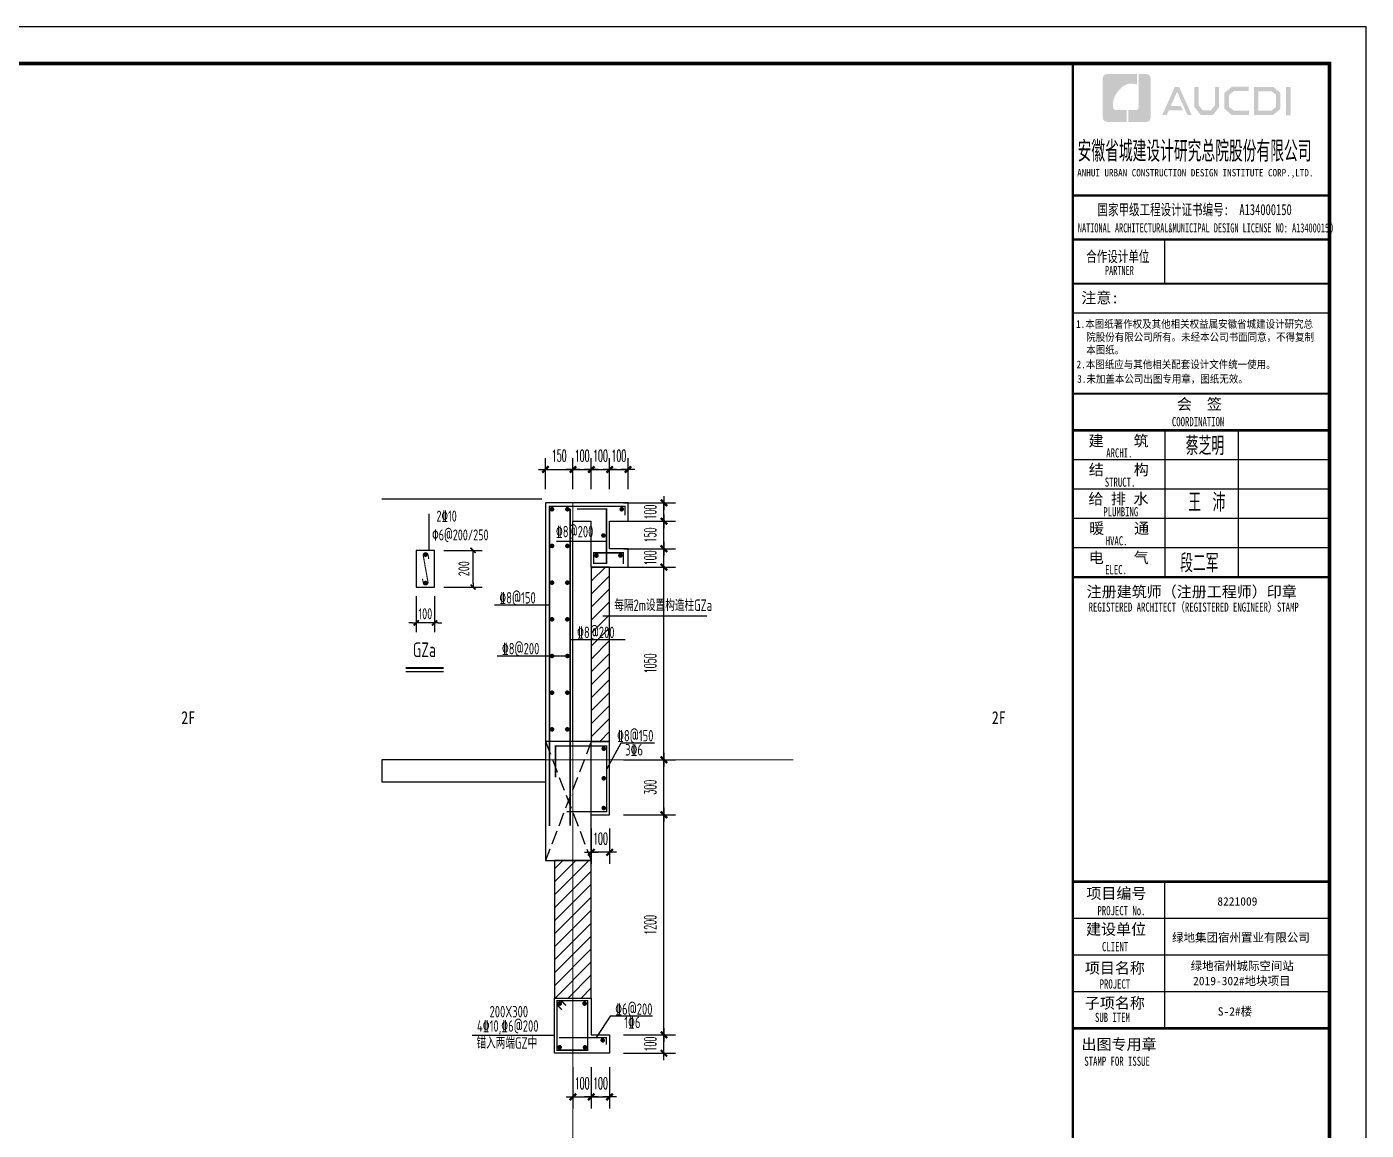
# Model space of a CAD drawing. Extents: x 169490 to 7584583, y -2399407 to 1374371.
# Drawn here: x 1597569 to 1604871, y 691455 to 697470 of the extents above; entities that cross this region are included whole.
import ezdxf
from ezdxf.enums import TextEntityAlignment as Align

# ---------------------------------------------------------------- set-up
doc = ezdxf.new("R2010")
doc.units = 0
doc.header["$LTSCALE"] = 100
for name, pattern in [('ACAD_ISO10W100', [18.5, 12, -3, 0.5, -3]), ('DASH', [0.35, 0.25, -0.1]), ('DIVIDE2', [15.875, 6.35, -3.175, 0, -3.175, 0, -3.175]), ('DOTE', [2.42, 2, -0.2, 0.02, -0.2])]:
    doc.linetypes.add(name, pattern=pattern)
doc.layers.get('0').update_dxf_attribs({"linetype": 'CONTINUOUS'})
doc.layers.get('DEFPOINTS').update_dxf_attribs({"linetype": 'CONTINUOUS'})
for name, color, linetype in [('10', 7, 'DIVIDE2'), ('A-TEXT(房间)', 243, 'CONTINUOUS'), ('PUB_HATCH', 8, 'CONTINUOUS'), ('S-BEAM-XRBAR', 20, 'CONTINUOUS'), ('S-DETL-LINE1', 2, 'CONTINUOUS'), ('S-DETL-RBAR', 1, 'CONTINUOUS'), ('S-DETL-TEXT', 7, 'CONTINUOUS'), ('S-SLAB-DIM', 92, 'CONTINUOUS'), ('WALL', 7, 'CONTINUOUS'), ('图框', 140, 'CONTINUOUS'), ('图签文字', 147, 'CONTINUOUS'), ('大样详图_文字', 60, 'CONTINUOUS'), ('尺寸标注', 3, 'CONTINUOUS'), ('辅助线', 251, 'CONTINUOUS')]:
    doc.layers.add(name, color=color, linetype=linetype)
doc.layers.add('DOTE', color=147, linetype='DOTE', lineweight=15)
doc.layers.add('图签', color=147, linetype='CONTINUOUS', lineweight=18)
doc.styles.add('DIM_FONT_T3', font='SIMPLEX', dxfattribs={"width": 0.494118, "bigfont": 'GBCBIG'})
doc.styles.add('HT', font='simhei.ttf')
doc.styles.add('TSSD_Dimension', font='Tssdeng.shx', dxfattribs={"width": 0.7, "bigfont": 'tssdchn.shx'})
doc.styles.add('TSSD_REIN', font='tssdeng.shx', dxfattribs={"width": 0.7, "bigfont": 'hztxt.shx'})
doc.styles.add('宋体', font='')
doc.styles.add('建筑图签-1', font='simhei.ttf', dxfattribs={"width": 0.7})
doc.styles.add('建筑图签-2', font='TXT.shx', dxfattribs={"width": 0.5, "bigfont": 'HZTXT.shx'})
doc.styles.add('黑体', font='simhei.ttf', dxfattribs={"width": 0.7})
doc.styles.get('宋体').set_extended_font_data('SimSun')
doc.dimstyles.new('DIMN100$TCH&&25', dxfattribs={"dimtxt": 63.75, "dimasz": 0.25, "dimexe": 62.5, "dimexo": 75, "dimgap": 43.125, "dimtad": 1, "dimdec": 0, "dimzin": 0, "dimdsep": 46, "dimtxsty": 'DIM_FONT_T3', "dimblk": '_DIMX', "dimcen": 0.09, "dimclrt": 7, "dimadec": 0, "dimazin": 0, "dimtfac": 1, "dimtdec": 0, "dimtix": 1, "dimtmove": 2, "dimatfit": 3, "dimldrblk": '_DIMX', "dimfxl": 10, "dimtolj": 1, "dimtzin": 0, "dimarcsym": 0})
doc.dimstyles.new('TSSD_20_100', dxfattribs={"dimtxt": 300, "dimasz": 100, "dimexe": 250, "dimexo": 250, "dimgap": 100, "dimtad": 1, "dimdec": 0, "dimlfac": 0.2, "dimzin": 0, "dimdsep": 46, "dimtxsty": 'TSSD_Dimension', "dimblk": '_TSDBK', "dimcen": 0, "dimclrt": 7, "dimadec": 0, "dimazin": 0, "dimtfac": 1, "dimtdec": 0, "dimtix": 1, "dimtmove": 2, "dimatfit": 3, "dimldrblk": '_TSDBK', "dimfxl": 1, "dimtolj": 1, "dimtzin": 0, "dimarcsym": 0})

# ---------------------------------------------------------------- blocks, each defined once
blk = doc.blocks.new('院标1')
h = blk.add_hatch(color=150)
h.dxf.hatch_style = 1
h.set_gradient(color1=(33, 113, 253), color2=(33, 113, 253), tint=1, name='INVCURVED')
edge = h.paths.add_edge_path()
edge.add_spline(control_points=[(116373, 648379), (116379, 648379), (116382, 648379), (116391, 648379), (116391, 648379), (116391, 648379), (116616, 648379), (116616, 648379), (116616, 648379), (116616, 648379), (116616, 648054), (116616, 648054), (116616, 648054), (116616, 648054), (116108, 648054), (116108, 648054), (116108, 648054), (116028, 648054), (115963, 648111), (115963, 648199), (115963, 648199), (115963, 648199), (115963, 649215), (115963, 649215), (115963, 649215), (115963, 649295), (116018, 649360), (116108, 649360), (116108, 649360), (116108, 649360), (116897, 649360), (116897, 649360), (116897, 649360), (116897, 649360), (116897, 649080), (116897, 649080), (116897, 649080), (116897, 649080), (116566, 649140), (116356, 648859), (116356, 648859), (116245, 648719), (116240, 648545), (116247, 648466), (116247, 648466), (116254, 648386), (116247, 648466), (116247, 648466), (116247, 648466), (116247, 648466), (116258, 648374), (116373, 648379)], knot_values=[0, 0, 0, 0, 0.071429, 0.071429, 0.071429, 0.107143, 0.142857, 0.142857, 0.142857, 0.178571, 0.214286, 0.214286, 0.214286, 0.25, 0.285714, 0.285714, 0.285714, 0.321429, 0.357143, 0.357143, 0.357143, 0.392857, 0.428571, 0.428571, 0.428571, 0.464286, 0.5, 0.5, 0.5, 0.535714, 0.571429, 0.571429, 0.571429, 0.607143, 0.642857, 0.642857, 0.642857, 0.678571, 0.714286, 0.714286, 0.714286, 0.75, 0.785714, 0.785714, 0.785714, 0.821429, 0.857143, 0.857143, 0.857143, 0.928571, 1, 1, 1, 1], degree=3, periodic=0)
h = blk.add_hatch(color=150)
h.dxf.hatch_style = 1
h.set_gradient(color1=(33, 113, 253), color2=(33, 113, 253), tint=1, name='INVCURVED')
edge = h.paths.add_edge_path()
edge.add_spline(control_points=[(117268, 649215), (117268, 649215), (117268, 648199), (117268, 648199), (117268, 648199), (117268, 648114), (117212, 648054), (117123, 648054), (117123, 648054), (117123, 648054), (116663, 648054), (116663, 648054), (116663, 648054), (116663, 648054), (116663, 648379), (116663, 648379), (116663, 648379), (116663, 648379), (116865, 648379), (116865, 648379), (116865, 648379), (116907, 648379), (116941, 648413), (116941, 648455), (116941, 648455), (116941, 648455), (116941, 649360), (116941, 649360), (116941, 649360), (116941, 649360), (117123, 649360), (117123, 649360), (117123, 649360), (117204, 649360), (117268, 649306), (117268, 649215)], knot_values=[0, 0, 0, 0, 0.1, 0.1, 0.1, 0.15, 0.2, 0.2, 0.2, 0.25, 0.3, 0.3, 0.3, 0.35, 0.4, 0.4, 0.4, 0.45, 0.5, 0.5, 0.5, 0.55, 0.6, 0.6, 0.6, 0.65, 0.7, 0.7, 0.7, 0.75, 0.8, 0.8, 0.8, 0.9, 1, 1, 1, 1], degree=3, periodic=0)
blk = doc.blocks.new('_DIMX')
blk.add_line((-150, 0), (150, 0))
at = {"const_width": 50}
blk.add_lwpolyline([(-70, -70), (70, 70)], dxfattribs=at)
blk = doc.blocks.new('*D1020')
at = {"layer": 'DEFPOINTS', "color": 0, "transparency": 16777216}
for p in [(1600746.6, 694874.4), (1601042.6, 694874.4), (1600746.6, 694774.4)]:
    blk.add_point(p, dxfattribs=at)
at = {"layer": '尺寸标注', "color": 0, "lineweight": -2, "transparency": 16777216}
for p, q in [((1600821.6, 694874.4), (1601105.1, 694874.4)), ((1601042.6, 694874.6), (1601042.6, 694874.9)), ((1601042.6, 694774.4), (1601042.6, 694874.4)), ((1600821.6, 694774.4), (1601105.1, 694774.4)), ((1601042.6, 694774.1), (1601042.6, 694773.9))]:
    blk.add_line(p, q, dxfattribs=at)
at = {"layer": '尺寸标注', "color": 0, "lineweight": -2, "transparency": 16777216, "xscale": 0.25, "yscale": 0.25, "zscale": 0.25}
for p, rotation in [((1601042.6, 694874.4), 270), ((1601042.6, 694774.4), 90)]:
    blk.add_blockref('_DIMX', p, dxfattribs=dict(at, rotation=rotation))
at = {"layer": '尺寸标注', "color": 7, "transparency": 16777216, "insert": (1600967.6, 694824.4), "char_height": 63.75, "attachment_point": 5, "rotation": 90, "style": 'DIM_FONT_T3'}
blk.add_mtext('\\A1;100', dxfattribs=at)
blk = doc.blocks.new('*D1021')
at = {"layer": 'DEFPOINTS', "color": 0, "transparency": 16777216}
for p in [(1600746.6, 694774.4), (1601042.6, 694774.4), (1600746.6, 694624.4)]:
    blk.add_point(p, dxfattribs=at)
at = {"layer": '尺寸标注', "color": 0, "lineweight": -2, "transparency": 16777216}
for p, q in [((1600821.6, 694774.4), (1601105.1, 694774.4)), ((1601042.6, 694774.6), (1601042.6, 694774.9)), ((1601042.6, 694624.4), (1601042.6, 694774.4)), ((1600821.6, 694624.4), (1601105.1, 694624.4)), ((1601042.6, 694624.1), (1601042.6, 694623.9))]:
    blk.add_line(p, q, dxfattribs=at)
at = {"layer": '尺寸标注', "color": 0, "lineweight": -2, "transparency": 16777216, "xscale": 0.25, "yscale": 0.25, "zscale": 0.25}
for p, rotation in [((1601042.6, 694774.4), 270), ((1601042.6, 694624.4), 90)]:
    blk.add_blockref('_DIMX', p, dxfattribs=dict(at, rotation=rotation))
at = {"layer": '尺寸标注', "color": 7, "transparency": 16777216, "insert": (1600967.6, 694699.4), "char_height": 63.75, "attachment_point": 5, "rotation": 90, "style": 'DIM_FONT_T3'}
blk.add_mtext('\\A1;150', dxfattribs=at)
blk = doc.blocks.new('*D1022')
at = {"layer": 'DEFPOINTS', "color": 0, "transparency": 16777216}
for p in [(1600746.6, 694624.4), (1601042.6, 694624.4), (1600746.6, 694524.4)]:
    blk.add_point(p, dxfattribs=at)
at = {"layer": '尺寸标注', "color": 0, "lineweight": -2, "transparency": 16777216}
for p, q in [((1600821.6, 694624.4), (1601105.1, 694624.4)), ((1601042.6, 694624.6), (1601042.6, 694624.9)), ((1601042.6, 694524.4), (1601042.6, 694624.4)), ((1600821.6, 694524.4), (1601105.1, 694524.4)), ((1601042.6, 694524.1), (1601042.6, 694523.9))]:
    blk.add_line(p, q, dxfattribs=at)
at = {"layer": '尺寸标注', "color": 0, "lineweight": -2, "transparency": 16777216, "xscale": 0.25, "yscale": 0.25, "zscale": 0.25}
for p, rotation in [((1601042.6, 694624.4), 270), ((1601042.6, 694524.4), 90)]:
    blk.add_blockref('_DIMX', p, dxfattribs=dict(at, rotation=rotation))
at = {"layer": '尺寸标注', "color": 7, "transparency": 16777216, "insert": (1600967.6, 694574.4), "char_height": 63.75, "attachment_point": 5, "rotation": 90, "style": 'DIM_FONT_T3'}
blk.add_mtext('\\A1;100', dxfattribs=at)
blk = doc.blocks.new('*D1023')
at = {"layer": 'DEFPOINTS', "color": 0, "transparency": 16777216}
for p in [(1600746.6, 694524.4), (1601042.6, 694524.4), (1600746.6, 693474.4)]:
    blk.add_point(p, dxfattribs=at)
at = {"layer": '尺寸标注', "color": 0, "lineweight": -2, "transparency": 16777216}
for p, q in [((1600821.6, 694524.4), (1601105.1, 694524.4)), ((1601042.6, 693474.6), (1601042.6, 694524.1)), ((1600821.6, 693474.4), (1601105.1, 693474.4))]:
    blk.add_line(p, q, dxfattribs=at)
at = {"layer": '尺寸标注', "color": 0, "lineweight": -2, "transparency": 16777216, "xscale": 0.25, "yscale": 0.25, "zscale": 0.25}
for p, rotation in [((1601042.6, 694524.4), 90), ((1601042.6, 693474.4), 270)]:
    blk.add_blockref('_DIMX', p, dxfattribs=dict(at, rotation=rotation))
at = {"layer": '尺寸标注', "color": 7, "transparency": 16777216, "insert": (1600967.6, 693999.4), "char_height": 63.75, "attachment_point": 5, "rotation": 90, "style": 'DIM_FONT_T3'}
blk.add_mtext('\\A1;1050', dxfattribs=at)
blk = doc.blocks.new('*D1024')
at = {"layer": 'DEFPOINTS', "color": 0, "transparency": 16777216}
for p in [(1600746.6, 693474.4), (1601042.6, 693474.4), (1600746.6, 693174.4)]:
    blk.add_point(p, dxfattribs=at)
at = {"layer": '尺寸标注', "color": 0, "lineweight": -2, "transparency": 16777216}
for p, q in [((1600821.6, 693474.4), (1601105.1, 693474.4)), ((1601042.6, 693174.6), (1601042.6, 693474.1)), ((1600821.6, 693174.4), (1601105.1, 693174.4))]:
    blk.add_line(p, q, dxfattribs=at)
at = {"layer": '尺寸标注', "color": 0, "lineweight": -2, "transparency": 16777216, "xscale": 0.25, "yscale": 0.25, "zscale": 0.25}
for p, rotation in [((1601042.6, 693474.4), 90), ((1601042.6, 693174.4), 270)]:
    blk.add_blockref('_DIMX', p, dxfattribs=dict(at, rotation=rotation))
at = {"layer": '尺寸标注', "color": 7, "transparency": 16777216, "insert": (1600967.6, 693324.4), "char_height": 63.75, "attachment_point": 5, "rotation": 90, "style": 'DIM_FONT_T3'}
blk.add_mtext('\\A1;300', dxfattribs=at)
blk = doc.blocks.new('*D1025')
at = {"layer": 'DEFPOINTS', "color": 0, "transparency": 16777216}
for p in [(1600746.6, 693174.4), (1601042.6, 693174.4), (1600746.6, 691974.4)]:
    blk.add_point(p, dxfattribs=at)
at = {"layer": '尺寸标注', "color": 0, "lineweight": -2, "transparency": 16777216}
for p, q in [((1600821.6, 693174.4), (1601105.1, 693174.4)), ((1601042.6, 691974.7), (1601042.6, 693174.1)), ((1600821.6, 691974.4), (1601105.1, 691974.4))]:
    blk.add_line(p, q, dxfattribs=at)
at = {"layer": '尺寸标注', "color": 0, "lineweight": -2, "transparency": 16777216, "xscale": 0.25, "yscale": 0.25, "zscale": 0.25}
for p, rotation in [((1601042.6, 693174.4), 90), ((1601042.6, 691974.4), 270)]:
    blk.add_blockref('_DIMX', p, dxfattribs=dict(at, rotation=rotation))
at = {"layer": '尺寸标注', "color": 7, "transparency": 16777216, "insert": (1600967.6, 692574.4), "char_height": 63.75, "attachment_point": 5, "rotation": 90, "style": 'DIM_FONT_T3'}
blk.add_mtext('\\A1;1200', dxfattribs=at)
blk = doc.blocks.new('*D1026')
at = {"layer": 'DEFPOINTS', "color": 0, "transparency": 16777216}
for p in [(1600746.6, 691974.4), (1601042.6, 691974.4), (1600746.6, 691874.4)]:
    blk.add_point(p, dxfattribs=at)
at = {"layer": '尺寸标注', "color": 0, "lineweight": -2, "transparency": 16777216}
for p, q in [((1600821.6, 691974.4), (1601105.1, 691974.4)), ((1601042.6, 691974.7), (1601042.6, 691974.9)), ((1601042.6, 691874.4), (1601042.6, 691974.4)), ((1600821.6, 691874.4), (1601105.1, 691874.4)), ((1601042.6, 691874.1), (1601042.6, 691873.9))]:
    blk.add_line(p, q, dxfattribs=at)
at = {"layer": '尺寸标注', "color": 0, "lineweight": -2, "transparency": 16777216, "xscale": 0.25, "yscale": 0.25, "zscale": 0.25}
for p, rotation in [((1601042.6, 691974.4), 270), ((1601042.6, 691874.4), 90)]:
    blk.add_blockref('_DIMX', p, dxfattribs=dict(at, rotation=rotation))
at = {"layer": '尺寸标注', "color": 7, "transparency": 16777216, "insert": (1600967.6, 691924.4), "char_height": 63.75, "attachment_point": 5, "rotation": 90, "style": 'DIM_FONT_T3'}
blk.add_mtext('\\A1;100', dxfattribs=at)
blk = doc.blocks.new('*D1077')
at = {"layer": 'DEFPOINTS', "color": 0, "transparency": 16777216}
for p in [(1600646.6, 691874.4), (1600746.6, 691874.4), (1600746.6, 691636.2)]:
    blk.add_point(p, dxfattribs=at)
at = {"layer": '尺寸标注', "color": 0, "lineweight": -2, "transparency": 16777216}
for p, q in [((1600646.6, 691799.4), (1600646.6, 691573.7)), ((1600746.6, 691799.4), (1600746.6, 691573.7)), ((1600646.4, 691636.2), (1600646.1, 691636.2)), ((1600646.6, 691636.2), (1600746.6, 691636.2)), ((1600746.9, 691636.2), (1600747.1, 691636.2))]:
    blk.add_line(p, q, dxfattribs=at)
at = {"layer": '尺寸标注', "color": 0, "lineweight": -2, "transparency": 16777216, "xscale": 0.25, "yscale": 0.25, "zscale": 0.25}
blk.add_blockref('_DIMX', (1600646.6, 691636.2), dxfattribs=at)
at = {"layer": '尺寸标注', "color": 0, "lineweight": -2, "transparency": 16777216, "xscale": 0.25, "yscale": 0.25, "zscale": 0.25, "rotation": 180}
blk.add_blockref('_DIMX', (1600746.6, 691636.2), dxfattribs=at)
at = {"layer": '尺寸标注', "color": 7, "transparency": 16777216, "insert": (1600696.6, 691711.2), "char_height": 63.75, "attachment_point": 5, "style": 'DIM_FONT_T3'}
blk.add_mtext('\\A1;100', dxfattribs=at)
blk = doc.blocks.new('gghhhh')
at = {"layer": 'S-DETL-RBAR', "const_width": 7.5}
blk.add_lwpolyline([(5811284.9, -2287289.6), (5811452.4, -2287289.6), (5811452.4, -2287559.4), (5811284.9, -2287559.4)], close=True, dxfattribs=at)
for points in [[(5811284.9, -2287312.6), (5811310.9, -2287338.6)], [(5811333.8, -2287315.6), (5811307.9, -2287289.6)], [(5811552.7, -2287529.3), (5811552.7, -2287490.4), (5811295.3, -2287490.4)]]:
    blk.add_lwpolyline(points, dxfattribs=at)
at = {"layer": 'S-DETL-RBAR', "const_width": 12.5}
for points in [[(5811293.2, -2287305.4, 1), (5811305.7, -2287305.4, 1)], [(5811428.8, -2287305.4, 1), (5811441.3, -2287305.4, 1)], [(5811527.3, -2287505.9, 1), (5811539.8, -2287505.9, 1)], [(5811292.7, -2287543.4, 1), (5811305.2, -2287543.4, 1)], [(5811430.9, -2287543.4, 1), (5811443.4, -2287543.4, 1)]]:
    blk.add_lwpolyline(points, format="xyb", close=True, dxfattribs=at)
at = {"layer": 'S-DETL-TEXT'}
for p, q in [((5811575.7, -2287372.9), (5811497.1, -2287490.4)), ((5811575.7, -2287372.9), (5811805, -2287372.9)), ((5810822.9, -2287476.9), (5811220.6, -2287476.9)), ((5810822.9, -2287476.9), (5811271.5, -2287476.9))]:
    blk.add_line(p, q, dxfattribs=at)
at = {"layer": 'S-DETL-TEXT', "style": 'TSSD_REIN', "width": 0.7}
for s, p in [('200X300', (5810917, -2287380.5, 3.7)), ('%%1326@200', (5811601.9, -2287366.6, 3.7)), ('4%%13210,%%1326@200', (5810848.2, -2287458.9, 3.7)), ('1%%1326', (5811651.2, -2287439.4, 3.7)), ('锚入两端GZ中', (5810845.6, -2287551.2))]:
    blk.add_text(s, height=62.5, dxfattribs=at).set_placement(p)
blk = doc.blocks.new('*D1078')
at = {"layer": 'DEFPOINTS', "color": 0, "transparency": 16777216}
for p in [(1600546.6, 691874.4), (1600646.6, 691874.4), (1600646.6, 691636.2)]:
    blk.add_point(p, dxfattribs=at)
at = {"layer": '尺寸标注', "color": 0, "lineweight": -2, "transparency": 16777216}
for p, q in [((1600546.6, 691799.4), (1600546.6, 691573.7)), ((1600646.6, 691799.4), (1600646.6, 691573.7)), ((1600546.4, 691636.2), (1600546.1, 691636.2)), ((1600546.6, 691636.2), (1600646.6, 691636.2)), ((1600646.9, 691636.2), (1600647.1, 691636.2))]:
    blk.add_line(p, q, dxfattribs=at)
at = {"layer": '尺寸标注', "color": 0, "lineweight": -2, "transparency": 16777216, "xscale": 0.25, "yscale": 0.25, "zscale": 0.25}
blk.add_blockref('_DIMX', (1600546.6, 691636.2), dxfattribs=at)
at = {"layer": '尺寸标注', "color": 0, "lineweight": -2, "transparency": 16777216, "xscale": 0.25, "yscale": 0.25, "zscale": 0.25, "rotation": 180}
blk.add_blockref('_DIMX', (1600646.6, 691636.2), dxfattribs=at)
at = {"layer": '尺寸标注', "color": 7, "transparency": 16777216, "insert": (1600596.6, 691711.2), "char_height": 63.75, "attachment_point": 5, "style": 'DIM_FONT_T3'}
blk.add_mtext('\\A1;100', dxfattribs=at)
blk = doc.blocks.new('*D1079')
at = {"layer": 'DEFPOINTS', "color": 0, "transparency": 16777216}
for p in [(1600846.6, 695056.5), (1600746.6, 694874.4), (1600846.6, 694874.4)]:
    blk.add_point(p, dxfattribs=at)
at = {"layer": '尺寸标注', "color": 0, "lineweight": -2, "transparency": 16777216}
for p, q in [((1600746.6, 694949.4), (1600746.6, 695119)), ((1600846.6, 694949.4), (1600846.6, 695119)), ((1600746.4, 695056.5), (1600746.1, 695056.5)), ((1600746.6, 695056.5), (1600846.6, 695056.5)), ((1600846.9, 695056.5), (1600847.1, 695056.5))]:
    blk.add_line(p, q, dxfattribs=at)
at = {"layer": '尺寸标注', "color": 0, "lineweight": -2, "transparency": 16777216, "xscale": 0.25, "yscale": 0.25, "zscale": 0.25}
blk.add_blockref('_DIMX', (1600746.6, 695056.5), dxfattribs=at)
at = {"layer": '尺寸标注', "color": 0, "lineweight": -2, "transparency": 16777216, "xscale": 0.25, "yscale": 0.25, "zscale": 0.25, "rotation": 180}
blk.add_blockref('_DIMX', (1600846.6, 695056.5), dxfattribs=at)
at = {"layer": '尺寸标注', "color": 7, "transparency": 16777216, "insert": (1600796.6, 695131.5), "char_height": 63.75, "attachment_point": 5, "style": 'DIM_FONT_T3'}
blk.add_mtext('\\A1;100', dxfattribs=at)
blk = doc.blocks.new('*D1080')
at = {"layer": 'DEFPOINTS', "color": 0, "transparency": 16777216}
for p in [(1600746.6, 695056.5), (1600646.6, 694874.4), (1600746.6, 694874.4)]:
    blk.add_point(p, dxfattribs=at)
at = {"layer": '尺寸标注', "color": 0, "lineweight": -2, "transparency": 16777216}
for p, q in [((1600646.6, 694949.4), (1600646.6, 695119)), ((1600746.6, 694949.4), (1600746.6, 695119)), ((1600646.4, 695056.5), (1600646.1, 695056.5)), ((1600646.6, 695056.5), (1600746.6, 695056.5)), ((1600746.9, 695056.5), (1600747.1, 695056.5))]:
    blk.add_line(p, q, dxfattribs=at)
at = {"layer": '尺寸标注', "color": 0, "lineweight": -2, "transparency": 16777216, "xscale": 0.25, "yscale": 0.25, "zscale": 0.25}
blk.add_blockref('_DIMX', (1600646.6, 695056.5), dxfattribs=at)
at = {"layer": '尺寸标注', "color": 0, "lineweight": -2, "transparency": 16777216, "xscale": 0.25, "yscale": 0.25, "zscale": 0.25, "rotation": 180}
blk.add_blockref('_DIMX', (1600746.6, 695056.5), dxfattribs=at)
at = {"layer": '尺寸标注', "color": 7, "transparency": 16777216, "insert": (1600696.6, 695131.5), "char_height": 63.75, "attachment_point": 5, "style": 'DIM_FONT_T3'}
blk.add_mtext('\\A1;100', dxfattribs=at)
blk = doc.blocks.new('*D1081')
at = {"layer": 'DEFPOINTS', "color": 0, "transparency": 16777216}
for p in [(1600646.6, 695056.5), (1600546.6, 694874.4), (1600646.6, 694874.4)]:
    blk.add_point(p, dxfattribs=at)
at = {"layer": '尺寸标注', "color": 0, "lineweight": -2, "transparency": 16777216}
for p, q in [((1600546.6, 694949.4), (1600546.6, 695119)), ((1600646.6, 694949.4), (1600646.6, 695119)), ((1600546.4, 695056.5), (1600546.1, 695056.5)), ((1600546.6, 695056.5), (1600646.6, 695056.5)), ((1600646.9, 695056.5), (1600647.1, 695056.5))]:
    blk.add_line(p, q, dxfattribs=at)
at = {"layer": '尺寸标注', "color": 0, "lineweight": -2, "transparency": 16777216, "xscale": 0.25, "yscale": 0.25, "zscale": 0.25}
blk.add_blockref('_DIMX', (1600546.6, 695056.5), dxfattribs=at)
at = {"layer": '尺寸标注', "color": 0, "lineweight": -2, "transparency": 16777216, "xscale": 0.25, "yscale": 0.25, "zscale": 0.25, "rotation": 180}
blk.add_blockref('_DIMX', (1600646.6, 695056.5), dxfattribs=at)
at = {"layer": '尺寸标注', "color": 7, "transparency": 16777216, "insert": (1600596.6, 695131.5), "char_height": 63.75, "attachment_point": 5, "style": 'DIM_FONT_T3'}
blk.add_mtext('\\A1;100', dxfattribs=at)
blk = doc.blocks.new('*D1082')
at = {"layer": 'DEFPOINTS', "color": 0, "transparency": 16777216}
for p in [(1600546.6, 695056.5), (1600396.6, 694874.4), (1600546.6, 694874.4)]:
    blk.add_point(p, dxfattribs=at)
at = {"layer": '尺寸标注', "color": 0, "lineweight": -2, "transparency": 16777216}
for p, q in [((1600396.6, 694949.4), (1600396.6, 695119)), ((1600546.6, 694949.4), (1600546.6, 695119)), ((1600396.4, 695056.5), (1600396.1, 695056.5)), ((1600396.6, 695056.5), (1600546.6, 695056.5)), ((1600546.9, 695056.5), (1600547.1, 695056.5))]:
    blk.add_line(p, q, dxfattribs=at)
at = {"layer": '尺寸标注', "color": 0, "lineweight": -2, "transparency": 16777216, "xscale": 0.25, "yscale": 0.25, "zscale": 0.25}
blk.add_blockref('_DIMX', (1600396.6, 695056.5), dxfattribs=at)
at = {"layer": '尺寸标注', "color": 0, "lineweight": -2, "transparency": 16777216, "xscale": 0.25, "yscale": 0.25, "zscale": 0.25, "rotation": 180}
blk.add_blockref('_DIMX', (1600546.6, 695056.5), dxfattribs=at)
at = {"layer": '尺寸标注', "color": 7, "transparency": 16777216, "insert": (1600471.6, 695131.5), "char_height": 63.75, "attachment_point": 5, "style": 'DIM_FONT_T3'}
blk.add_mtext('\\A1;150', dxfattribs=at)
blk = doc.blocks.new('*D1083')
at = {"layer": 'DEFPOINTS', "color": 0, "transparency": 16777216}
for p in [(1600646.6, 693174.4), (1600746.6, 693174.4), (1600646.6, 692969.7)]:
    blk.add_point(p, dxfattribs=at)
at = {"layer": '尺寸标注', "color": 0, "lineweight": -2, "transparency": 16777216}
for p, q in [((1600646.6, 693099.4), (1600646.6, 692907.2)), ((1600746.6, 693099.4), (1600746.6, 692907.2)), ((1600646.4, 692969.7), (1600646.1, 692969.7)), ((1600746.6, 692969.7), (1600646.6, 692969.7)), ((1600746.9, 692969.7), (1600747.1, 692969.7))]:
    blk.add_line(p, q, dxfattribs=at)
at = {"layer": '尺寸标注', "color": 0, "lineweight": -2, "transparency": 16777216, "xscale": 0.25, "yscale": 0.25, "zscale": 0.25}
blk.add_blockref('_DIMX', (1600646.6, 692969.7), dxfattribs=at)
at = {"layer": '尺寸标注', "color": 0, "lineweight": -2, "transparency": 16777216, "xscale": 0.25, "yscale": 0.25, "zscale": 0.25, "rotation": 180}
blk.add_blockref('_DIMX', (1600746.6, 692969.7), dxfattribs=at)
at = {"layer": '尺寸标注', "color": 7, "transparency": 16777216, "insert": (1600696.6, 693044.7), "char_height": 63.75, "attachment_point": 5, "style": 'DIM_FONT_T3'}
blk.add_mtext('\\A1;100', dxfattribs=at)
blk = doc.blocks.new('_TSDBK')
blk.add_line((-1, 0), (0, 0))
at = {"const_width": 0.5}
blk.add_lwpolyline([(-0.7, -0.7), (0.7, 0.7)], dxfattribs=at)
blk = doc.blocks.new('*D3975')
at = {"layer": 'DEFPOINTS', "color": 0, "transparency": 16777216}
for p in [(2763500, 740316), (2764551, 740316), (2763500, 739316)]:
    blk.add_point(p, dxfattribs=at)
at = {"layer": 'S-SLAB-DIM', "color": 0, "lineweight": -2, "transparency": 16777216}
for p, q in [((2763750, 740316), (2764801, 740316)), ((2764551, 739416), (2764551, 740216)), ((2763750, 739316), (2764801, 739316))]:
    blk.add_line(p, q, dxfattribs=at)
at = {"layer": 'S-SLAB-DIM', "color": 0, "lineweight": -2, "transparency": 16777216, "xscale": 100, "yscale": 100, "zscale": 100}
for p, rotation in [((2764551, 740316), 90), ((2764551, 739316), 270)]:
    blk.add_blockref('_TSDBK', p, dxfattribs=dict(at, rotation=rotation))
at = {"layer": 'S-SLAB-DIM', "color": 7, "transparency": 16777216, "insert": (2764301, 739816), "char_height": 300, "attachment_point": 5, "rotation": 90, "style": 'TSSD_Dimension'}
blk.add_mtext('\\A1;200', dxfattribs=at)
blk = doc.blocks.new('*D3976')
at = {"layer": 'DEFPOINTS', "color": 0, "transparency": 16777216}
for p in [(2763000, 739316), (2763500, 739316), (2763000, 738338)]:
    blk.add_point(p, dxfattribs=at)
at = {"layer": 'S-SLAB-DIM', "color": 0, "lineweight": -2, "transparency": 16777216}
for p, q in [((2763000, 739066), (2763000, 738088)), ((2763500, 739066), (2763500, 738088)), ((2762900, 738338), (2762800, 738338)), ((2763500, 738338), (2763000, 738338)), ((2763600, 738338), (2763700, 738338))]:
    blk.add_line(p, q, dxfattribs=at)
at = {"layer": 'S-SLAB-DIM', "color": 0, "lineweight": -2, "transparency": 16777216, "xscale": 100, "yscale": 100, "zscale": 100}
blk.add_blockref('_TSDBK', (2763000, 738338), dxfattribs=at)
at = {"layer": 'S-SLAB-DIM', "color": 0, "lineweight": -2, "transparency": 16777216, "xscale": 100, "yscale": 100, "zscale": 100, "rotation": 180}
blk.add_blockref('_TSDBK', (2763500, 738338), dxfattribs=at)
at = {"layer": 'S-SLAB-DIM', "color": 7, "transparency": 16777216, "insert": (2763250, 738588), "char_height": 300, "attachment_point": 5, "style": 'TSSD_Dimension'}
blk.add_mtext('\\A1;100', dxfattribs=at)
blk = doc.blocks.new('BW-3345082', base_point=(2762717.9, 737011.7, 0))
at = {"layer": 'S-BEAM-XRBAR', "const_width": 30}
blk.add_lwpolyline([(2763172.5, 739546), (2763193.4, 739427.8, 0.9998467), (2763321.4, 739450.4), (2763193.4, 740175.2, -1.0001533), (2763321.4, 740197.8), (2763342.3, 740079.6)], format="xyb", dxfattribs=at)
at = {"layer": 'S-BEAM-XRBAR', "const_width": 50}
for points in [[(2763232.4, 740186.5, 1), (2763282.4, 740186.5, 1)], [(2763232.4, 739439.1, 1), (2763282.4, 739439.1, 1)]]:
    blk.add_lwpolyline(points, format="xyb", close=True, dxfattribs=at)
at = {"layer": 'S-DETL-LINE1'}
blk.add_lwpolyline([(2763499.5, 740316.5), (2762999.5, 740316.5), (2762999.5, 739316.5), (2763499.5, 739316.5)], close=True, dxfattribs=at)
at = {"layer": 'S-DETL-TEXT'}
blk.add_line((2762717.9, 737011.7), (2763748.5, 737011.7), dxfattribs=at)
at = {"layer": 'S-DETL-TEXT', "const_width": 50}
blk.add_lwpolyline([(2762717.9, 737111.7), (2763748.5, 737111.7)], dxfattribs=at)
at = {"layer": '大样详图_文字'}
blk.add_lwpolyline([(2763358, 740316.5), (2763358, 741314.4)], dxfattribs=at)
at = {"layer": 'S-DETL-TEXT', "style": 'TSSD_REIN', "width": 0.7}
blk.add_text('GZa', height=400, dxfattribs=at).set_placement((2763225.5, 737286.7), align=Align.BOTTOM_CENTER)
at = {"layer": '大样详图_文字', "style": 'TSSD_REIN', "width": 0.7}
blk.add_text('2%%13210', height=300, dxfattribs=at).set_placement((2764107.1, 741009.4), align=Align.BOTTOM_RIGHT)
blk.add_text('%%1306@200/250', height=300, dxfattribs=at).set_placement((2763434.3, 740586.3))
at = {"layer": 'S-SLAB-DIM'}
for base, p2, angle, picture, middle in [((2764551.2, 740316.5), (2763499.5, 740316.5), 90, '*D3975', (2764301.2, 739816.5)), ((2762999.5, 738338.5), (2762999.5, 739316.5), 180, '*D3976', (2763249.5, 738588.5))]:
    dim = blk.add_linear_dim(base=base, p1=(2763499.5, 739316.5), p2=p2, angle=angle, dimstyle='TSSD_20_100', dxfattribs=at)
    dim.commit()
    dim.dimension.update_dxf_attribs({"geometry": picture, "text_midpoint": middle})

msp = doc.modelspace()

# ---------------------------------------------------------------- hatches: boundary and pattern name
at = {"layer": 'PUB_HATCH'}
h = msp.add_hatch(dxfattribs=at)
h.set_pattern_fill('普通砖', color=256, scale=20, style=0)
h.set_pattern_definition([(45, (317467.47, 62019.19), (-35.3553532, 35.3553532), [])])
h.paths.add_polyline_path([(1600646.6, 693574.4), (1600746.6, 693574.4), (1600746.6, 694524.4), (1600646.6, 694524.4)])
h = msp.add_hatch(dxfattribs=at)
h.set_pattern_fill('普通砖', color=256, scale=20, style=0)
h.set_pattern_definition([(45, (284965.63, 62019.19), (-35.3553532, 35.3553532), [])])
h.paths.add_polyline_path([(1600446.6, 692174.4), (1600646.6, 692174.4), (1600646.6, 692924.4), (1600446.6, 692924.4)])
at = {"layer": '图框'}
h = msp.add_hatch(color=256, dxfattribs=at)
h.paths.add_polyline_path([(1604433.2, 697141.3), (1604458.3, 697141.3), (1604458.3, 696987.3), (1604433.2, 696987.3)])
h.paths.add_polyline_path([(1604282.7, 697118), (1604282.7, 697012.8), (1604354.8, 697012.8), (1604379.6, 697034.1), (1604379.6, 697097.9), (1604355.5, 697118)], flags=16)
h.paths.add_polyline_path([(1604259, 697141.6), (1604259, 696989.2), (1604363.5, 696989.2), (1604403.2, 697023.3), (1604403.2, 697108.9), (1604364.1, 697141.6)])
h.paths.add_polyline_path([(1604230.5, 697142.4), (1604230.5, 697119.3), (1604149, 697119.3), (1604122.5, 697097.1), (1604122.5, 697033.1), (1604149, 697012.7), (1604230.9, 697012.7), (1604230.9, 696988.3), (1604138.2, 696988.3), (1604097.7, 697023.1), (1604097.7, 697108.9), (1604137.3, 697142.4)])
h.paths.add_polyline_path([(1603933.9, 697142), (1603958, 697142), (1603958, 697039.9), (1603980.8, 697013.6), (1604022.9, 697013.6), (1604045.7, 697039.9), (1604045.7, 697142), (1604068.5, 697142), (1604068.5, 697032.4), (1604035.6, 696989), (1603968.1, 696989), (1603933.9, 697032.9)])
h.paths.add_polyline_path([(1603827.5, 697141.7), (1603850.9, 697141.7), (1603919.3, 696988.9), (1603896.2, 696988.9), (1603839.9, 697115.7), (1603804.9, 697038), (1603859.2, 697038), (1603871.3, 697015), (1603795.1, 697015), (1603783.4, 696988.4), (1603758.7, 696988.4)])

# ---------------------------------------------------------------- linework, layer by layer
at = {"layer": '10', "ltscale": 10}
msp.add_line((1600729.4, 694663.2), (1600456.3, 694663.2), dxfattribs=at)
at = {"layer": 'DOTE', "linetype": 'ACAD_ISO10W100', "ltscale": 100}
for p, q in [((1600546.6, 694874.4), (1600546.6, 688674.4)), ((1599504.8, 693474.4), (1601746.6, 693474.4))]:
    msp.add_line(p, q, dxfattribs=at)
at = {"layer": 'S-DETL-RBAR', "const_width": 7.5}
for points in [[(1600418.8, 693113.4), (1600418.8, 694855.3), (1600830.7, 694855.3), (1600830.7, 694806.7)], [(1600531.3, 694843.1), (1600531.3, 693114.9)], [(1600821.7, 694541.5), (1600821.7, 694602.2), (1600659.4, 694602.2), (1600659.4, 694544.2), (1600729.4, 694544.2), (1600729.4, 694841.2), (1600569.3, 694841.2)], [(1600511.6, 693191.6), (1600731.1, 693191.6), (1600731.1, 693549.5), (1600451.5, 693549.5), (1600451.5, 693378.7)]]:
    msp.add_lwpolyline(points, dxfattribs=at)
at = {"layer": 'S-DETL-RBAR', "const_width": 12.5}
for points in [[(1600426.4, 694839.8, 1), (1600438.9, 694839.8, 1)], [(1600509.8, 694839.8, 1), (1600522.3, 694839.8, 1)], [(1600806.2, 694839.8, 1), (1600818.7, 694839.8, 1)], [(1600706.2, 694696.6, 1), (1600718.7, 694696.6, 1)], [(1600426.4, 694639.8, 1), (1600438.9, 694639.8, 1)], [(1600509.8, 694639.8, 1), (1600522.3, 694639.8, 1)], [(1600668.5, 694587.1, 1), (1600681, 694587.1, 1)], [(1600798.8, 694587.4, 1), (1600811.3, 694587.4, 1)], [(1600426.4, 694439.8, 1), (1600438.9, 694439.8, 1)], [(1600509.8, 694439.8, 1), (1600522.3, 694439.8, 1)], [(1600426.4, 694239.8, 1), (1600438.9, 694239.8, 1)], [(1600509.8, 694239.8, 1), (1600522.3, 694239.8, 1)], [(1600426.4, 694039.8, 1), (1600438.9, 694039.8, 1)], [(1600509.8, 694039.8, 1), (1600522.3, 694039.8, 1)], [(1600426.4, 693839.8, 1), (1600438.9, 693839.8, 1)], [(1600509.8, 693839.8, 1), (1600522.3, 693839.8, 1)], [(1600426.4, 693639.8, 1), (1600438.9, 693639.8, 1)], [(1600509.8, 693639.8, 1), (1600522.3, 693639.8, 1)], [(1600708.2, 693534.6, 1), (1600720.7, 693534.6, 1)], [(1600708.2, 693373.1, 1), (1600720.7, 693373.1, 1)], [(1600708.2, 693210.9, 1), (1600720.7, 693210.9, 1)]]:
    msp.add_lwpolyline(points, format="xyb", close=True, dxfattribs=at)
at = {"layer": 'S-DETL-TEXT'}
for p, q in [((1600418.8, 694316.7), (1600119.8, 694316.7)), ((1600830.3, 694128.6), (1600531.3, 694128.6)), ((1600509.8, 694039.8), (1600133.7, 694039.8)), ((1600807.1, 693565.1), (1600731.1, 693424.3)), ((1600990.3, 693565.1), (1600807.1, 693565.1))]:
    msp.add_line(p, q, dxfattribs=at)
at = {"layer": 'S-DETL-TEXT', "color": 2}
msp.add_line((1600710, 694259.4), (1601276.4, 694259.4), dxfattribs=at)
at = {"layer": 'WALL'}
for p, q in [((1600846.6, 694874.4), (1600396.6, 694874.4)), ((1600396.6, 694874.4), (1600396.6, 693474.4)), ((1600846.6, 694774.4), (1600846.6, 694874.4)), ((1600546.6, 693574.4), (1600546.6, 694774.4)), ((1600546.6, 694774.4), (1600646.6, 694774.4)), ((1600646.6, 694524.4), (1600646.6, 694774.4)), ((1600746.6, 694624.4), (1600746.6, 694774.4)), ((1600746.6, 694774.4), (1600846.6, 694774.4)), ((1600846.6, 694624.4), (1600746.6, 694624.4)), ((1600846.6, 694524.4), (1600846.6, 694624.4)), ((1600646.6, 694524.4), (1600846.6, 694524.4)), ((1600646.6, 693574.4), (1600396.6, 693574.4)), ((1600646.6, 692924.4), (1600646.6, 693574.4)), ((1600746.6, 693574.4), (1600646.6, 693574.4)), ((1600646.6, 693574.4), (1600646.6, 693574.4)), ((1600746.6, 693174.4), (1600746.6, 693574.4)), ((1600396.6, 693474.4), (1599504.8, 693474.4)), ((1599504.8, 693474.4), (1599504.8, 693354.4)), ((1600396.6, 693474.4), (1600396.6, 692924.4)), ((1599504.8, 693354.4), (1600396.6, 693354.4)), ((1600646.6, 693174.4), (1600746.6, 693174.4)), ((1600396.6, 692924.4), (1600646.6, 692924.4))]:
    msp.add_line(p, q, dxfattribs=at)
at = {"layer": 'WALL', "linetype": 'DASH', "ltscale": 3}
for p, q in [((1600646.6, 693574.4), (1600396.6, 692924.4)), ((1600396.6, 693574.4), (1600646.6, 692924.4))]:
    msp.add_line(p, q, dxfattribs=at)
at = {"layer": 'WALL'}
for points in [[(1600396.6, 694874.4), (1600396.6, 694524.4)], [(1600746.6, 691874.4), (1600446.6, 691874.4), (1600446.6, 692174.4), (1600646.6, 692174.4), (1600646.6, 691974.4), (1600746.6, 691974.4), (1600746.6, 691874.4)]]:
    msp.add_lwpolyline(points, dxfattribs=at)
for points in [[(1600646.6, 693574.4), (1600746.6, 693574.4), (1600746.6, 694524.4), (1600646.6, 694524.4)], [(1600446.6, 692174.4), (1600646.6, 692174.4), (1600646.6, 692924.4), (1600446.6, 692924.4)]]:
    msp.add_lwpolyline(points, close=True, dxfattribs=at)
at = {"layer": '图框'}
for p, q in [((1603271.5, 696549.7), (1604671.5, 696549.7)), ((1603271.5, 696549.7), (1604671.5, 696549.7)), ((1603271.5, 696309.7), (1604671.5, 696309.7))]:
    msp.add_line(p, q, dxfattribs=at)
msp.add_lwpolyline([(1588050.5, 685589.6), (1604870.5, 685589.6), (1604870.5, 697469.6), (1588050.5, 697469.6)], close=True, dxfattribs=at)
at = {"layer": '图框', "const_width": 20}
msp.add_lwpolyline([(1588550.5, 685789.6), (1604670.5, 685789.6), (1604670.5, 697269.6), (1588550.5, 697269.6)], close=True, dxfattribs=at)
at = {"layer": '图框'}
for points, const_width in [([(1603271.5, 685789.6), (1603271.5, 697269.6)], 14), ([(1603271.5, 696549.7), (1604671.5, 696549.7)], 12), ([(1603271.5, 696309.7), (1604671.5, 696309.7)], 12), ([(1603271.5, 696309.7), (1604671.5, 696309.7)], 12), ([(1603771.5, 696309.7), (1603771.5, 696069.7)], 7), ([(1603271.5, 696069.7), (1604671.5, 696069.7)], 12), ([(1603271.5, 696069.7), (1604671.5, 696069.7)], 12), ([(1603271.5, 695909.5), (1604671.5, 695909.5)], 7), ([(1603273.2, 695469.7), (1604673.2, 695469.7)], 12), ([(1603273.2, 695269.7), (1604673.2, 695269.7)], 14), ([(1603273.2, 695269.7), (1604673.2, 695269.7)], 14), ([(1603773.2, 695269.7), (1603773.2, 694469.7)], 7), ([(1604173.2, 695269.7), (1604173.2, 694469.7)], 7), ([(1603273.2, 695109.7), (1604673.2, 695109.7)], 7), ([(1603273.2, 694949.7), (1604673.2, 694949.7)], 7), ([(1603273.2, 694789.7), (1604673.2, 694789.7)], 7), ([(1603273.2, 694629.7), (1604673.2, 694629.7)], 7), ([(1603273.2, 694469.7), (1604673.2, 694469.7)], 14), ([(1603271.5, 692809.7), (1604671.5, 692809.7)], 14), ([(1603271.5, 692809.7), (1604671.5, 692809.7)], 14), ([(1603771.5, 692009.7), (1603771.5, 692809.7)], 7), ([(1603271.5, 692609.7), (1604671.5, 692609.7)], 7), ([(1603271.5, 692409.7), (1604671.5, 692409.7)], 7), ([(1603271.5, 692209.7), (1604671.5, 692209.7)], 7), ([(1604671.5, 692009.7), (1603271.5, 692009.7)], 14)]:
    msp.add_lwpolyline(points, dxfattribs=dict(at, const_width=const_width))
at = {"layer": '辅助线'}
msp.add_lwpolyline([(1600376.6, 694894.4), (1599504.8, 694894.4)], dxfattribs=at)

# ---------------------------------------------------------------- block references
at = {"xscale": 0.2, "yscale": 0.2, "zscale": 0.2}
msp.add_blockref('院标1', (1580241.8, 567339.8), dxfattribs=at)
at = {"layer": 'S-DETL-LINE1', "xscale": 0.2, "yscale": 0.2, "zscale": 0.2}
msp.add_blockref('BW-3345082', (1599635.5, 693954.7, 0), dxfattribs=at)
at = {"layer": 'S-DETL-RBAR'}
msp.add_blockref('gghhhh', (-4210824.9, 2979450.5), dxfattribs=at)

# ---------------------------------------------------------------- texts
at = {"layer": 'A-TEXT(房间)', "style": '黑体', "width": 0.8}
for p in [(1598411.3, 693668.9), (1602829.5, 693668.9)]:
    msp.add_text('2F', height=70, dxfattribs=at).set_placement(p)
at = {"layer": 'S-DETL-TEXT', "style": 'TSSD_REIN', "width": 0.7}
for s, p in [('%%1328@200', (1600453.5, 694686.6)), ('%%1328@150', (1600145.2, 694325.6)), ('%%1328@200', (1600569, 694137.4)), ('%%1328@200', (1600159.1, 694048.6)), ('%%1328@150', (1600786.9, 693573.9)), ('3%%1326', (1600831.2, 693497.2))]:
    msp.add_text(s, height=62.5, dxfattribs=at).set_placement(p)
at = {"layer": 'S-DETL-TEXT', "color": 2, "style": 'TSSD_REIN', "width": 0.7}
msp.add_text('每隔2m设置构造柱GZa', height=62.5, dxfattribs=at).set_placement((1600771.9, 694285.4))
at = {"layer": '图框'}
for s, height, style, width, p in [('ANHUI URBAN CONSTRUCTION DESIGN INSTITUTE CORP.,LTD.', 40, '建筑图签-1', 0.91, (1603295.2, 696654.1)), ('NATIONAL ARCHITECTURAL&MUNICIPAL DESIGN LICENSE NO: A134000150', 50, '建筑图签-1', 0.6, (1603298.9, 696348.6)), ('PARTNER', 50, '建筑图签-1', 0.6, (1603446.5, 696116.4)), ('1.本图纸著作权及其他相关权益属安徽省城建设计研究总', 42, 'HT', 0.88, (1603288.7, 695828.3)), ('院股份有限公司所有。未经本公司书面同意，不得复制', 42, 'HT', 0.88, (1603344.5, 695757.4)), ('本图纸。', 42, 'HT', 0.88, (1603344.5, 695687.4)), (' 2.本图纸应与其他相关配套设计文件统一使用。 ', 42, 'HT', 0.88, (1603266.5, 695608.1)), ('3.未加盖本公司出图专用章，图纸无效。', 42, 'HT', 0.88, (1603295.1, 695529.2)), ('COORDINATION', 50, '建筑图签-1', 0.7, (1603811.4, 695292.3)), ('ARCHI.', 50, '建筑图签-1', 0.7, (1603453.4, 695122)), ('STRUCT.', 50, '建筑图签-1', 0.7, (1603445.5, 694962.6)), ('PLUMBING', 50, '建筑图签-1', 0.7, (1603437.4, 694801.3)), ('HVAC.', 50, '建筑图签-1', 0.7, (1603450.3, 694642.7)), ('ELEC.', 50, '建筑图签-1', 0.7, (1603447.2, 694485.7)), ('REGISTERED ARCHITECT（REGISTERED ENGINEER）STAMP', 50, '建筑图签-1', 0.7, (1603357.3, 694281.4)), ('PROJECT No.', 50, '建筑图签-1', 0.7, (1603405.5, 692626.7, -359.8)), ('CLIENT', 50, '建筑图签-1', 0.7, (1603430.3, 692430.8)), ('PROJECT', 50, '建筑图签-1', 0.7, (1603417.3, 692227)), ('SUB ITEM', 50, '建筑图签-1', 0.7, (1603392, 692044.8)), ('STAMP FOR ISSUE', 50, '建筑图签-1', 0.7, (1603334.1, 691805.9))]:
    msp.add_text(s, height=height, dxfattribs=dict(at, style=style, width=width)).set_placement(p)
at = {"layer": '图签', "color": 2, "style": '宋体'}
for s, height, p in [('8221009', 45.87, (1604059, 692679.2)), ('绿地集团宿州置业有限公司', 45.869, (1603812.5, 692482)), ('绿地宿州城际空间站', 45.87, (1603913.5, 692327.2)), ('2019-302#地块项目', 45.869, (1603926.9, 692245.4)), ('S-2#楼', 45.87, (1604061.4, 692079.2))]:
    msp.add_text(s, height=height, dxfattribs=at).set_placement(p)
at = {"layer": '图签文字', "color": 7, "style": '建筑图签-1'}
for s, height, width, p in [('安徽省城建设计研究总院股份有限公司', 100, 0.55, (1603297.1, 696745.1)), ('国家甲级工程设计证书编号:  A134000150', 60, 0.7, (1603405.9, 696443.1)), ('合作设计单位', 60, 0.7, (1603344.5, 696187.7))]:
    msp.add_text(s, height=height, dxfattribs=dict(at, width=width)).set_placement(p)
for s, p in [('注意:', (1603317.8, 695962.3)), ('会  签', (1603838.4, 695383.1)), ('建    筑', (1603357.4, 695183)), ('结    构', (1603358.4, 695025.5)), ('给 排 水', (1603356.5, 694866.7)), ('暖    通', (1603360.2, 694706.1)), ('电    气', (1603358.2, 694546.1)), ('注册建筑师（注册工程师）印章', (1603346.6, 694360.4)), ('项目编号', (1603345.1, 692716.1)), ('建设单位', (1603343.5, 692520.7)), ('项目名称', (1603336.8, 692309.1)), ('子项名称', (1603336.8, 692117.7)), ('出图专用章', (1603318.7, 691893.2))]:
    msp.add_text(s, height=60, dxfattribs=at).set_placement(p)
at = {"layer": '图签文字', "color": 1, "style": '建筑图签-2', "width": 0.7}
for s, p in [('蔡芝明', (1603886.4, 695135.3)), ('王 沛', (1603900.6, 694827.1)), ('段二军', (1603855.7, 694496))]:
    msp.add_text(s, height=100, dxfattribs=at).set_placement(p)

# ---------------------------------------------------------------- dimensions: what is measured, and where the dimension line sits
at = {"layer": '尺寸标注'}
for p1, p2, distance, picture, middle in [((1600396.6, 694874.4), (1600546.6, 694874.4), 182.1, '*D1082', (1600471.6, 695131.5)), ((1600546.6, 694874.4), (1600646.6, 694874.4), 182.1, '*D1081', (1600596.6, 695131.5)), ((1600646.6, 694874.4), (1600746.6, 694874.4), 182.1, '*D1080', (1600696.6, 695131.5)), ((1600746.6, 694874.4), (1600846.6, 694874.4), 182.1, '*D1079', (1600796.6, 695131.5)), ((1600746.6, 694774.4), (1600746.6, 694874.4), -296, '*D1020', (1600967.6, 694824.4)), ((1600746.6, 694624.4), (1600746.6, 694774.4), -296, '*D1021', (1600967.6, 694699.4)), ((1600746.6, 694524.4), (1600746.6, 694624.4), -296, '*D1022', (1600967.6, 694574.4)), ((1600746.6, 693474.4), (1600746.6, 694524.4), -296, '*D1023', (1600967.6, 693999.4)), ((1600746.6, 693174.4), (1600746.6, 693474.4), -296, '*D1024', (1600967.6, 693324.4)), ((1600746.6, 691974.4), (1600746.6, 693174.4), -296, '*D1025', (1600967.6, 692574.4)), ((1600746.6, 691874.4), (1600746.6, 691974.4), -296, '*D1026', (1600967.6, 691924.4)), ((1600546.6, 691874.4), (1600646.6, 691874.4), -238.2, '*D1078', (1600596.6, 691711.2)), ((1600646.6, 691874.4), (1600746.6, 691874.4), -238.2, '*D1077', (1600696.6, 691711.2))]:
    dim = msp.add_aligned_dim(p1=p1, p2=p2, distance=distance, dimstyle='DIMN100$TCH&&25', dxfattribs=at)
    dim.commit()
    dim.dimension.update_dxf_attribs({"geometry": picture, "text_midpoint": middle})
dim = msp.add_linear_dim(base=(1600646.6, 692969.7), p1=(1600746.6, 693174.4), p2=(1600646.6, 693174.4), dimstyle='DIMN100$TCH&&25', dxfattribs=at)
dim.commit()
dim.dimension.update_dxf_attribs({"geometry": '*D1083', "text_midpoint": (1600696.6, 693044.7)})

doc.saveas('drawing.dxf')
